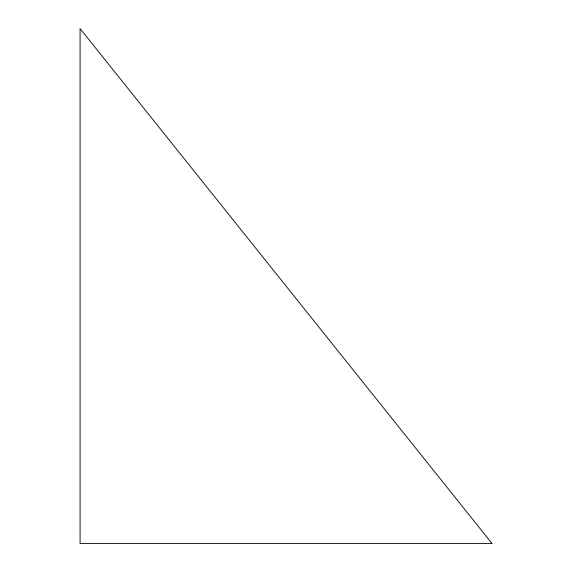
<?xml version="1.0" encoding="UTF-8"?>
<svg xmlns="http://www.w3.org/2000/svg" width="572" height="572" viewBox="0 0 572 572"><rect width="100%" height="100%" fill="white"/><g stroke="black" fill="none" stroke-linecap="round" stroke-linejoin="round"><path stroke-width="0.86" d="M491.92 543.4L80.08 543.4L80.08 28.6L491.92 543.4"/></g></svg>
